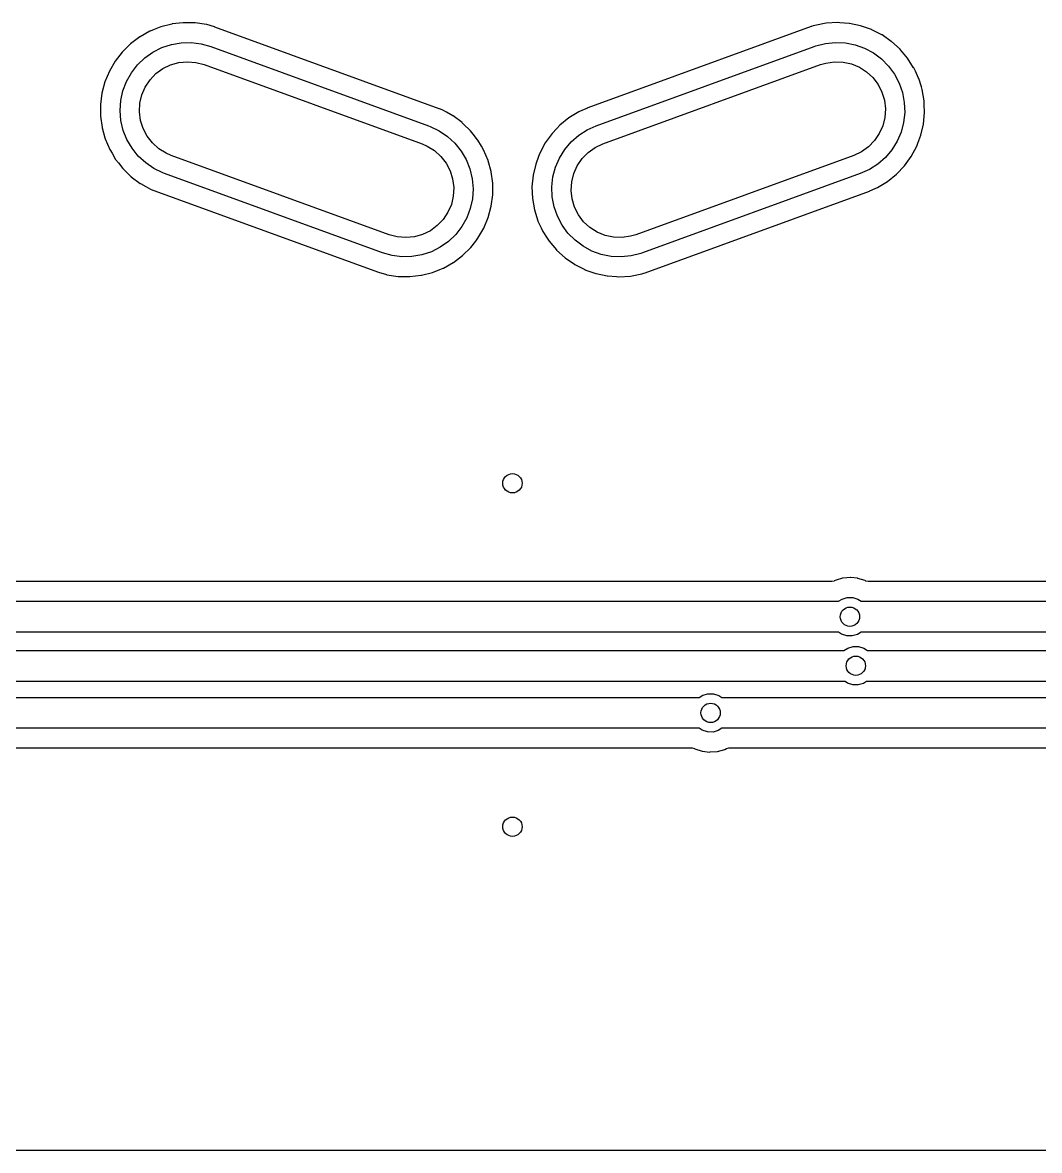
# Model space of a CAD drawing. Extents: x 14 to 417, y -165 to -100.
# Drawn here: x 114.32 to 140.65, y -164.59 to -135.39 of the extents above; entities that cross this region are included whole.
import ezdxf

# ---------------------------------------------------------------- set-up
doc = ezdxf.new("R2010")
doc.units = 0
doc.layers.add('BLACK', color=7, linetype='CONTINUOUS')

msp = doc.modelspace()

# ---------------------------------------------------------------- linework, layer by layer
at = {"layer": 'BLACK', "linetype": 'CONTINUOUS'}
for p, q in [((118.18, -135.433), (117.898, -135.504)), ((118.184, -135.432), (118.18, -135.433)), ((118.18, -135.433), (118.18, -135.433)), ((118.188, -135.431), (118.184, -135.432)), ((118.478, -135.398), (118.188, -135.431)), ((118.482, -135.397), (118.478, -135.398)), ((118.478, -135.398), (118.478, -135.398)), ((118.487, -135.397), (118.482, -135.397)), ((118.778, -135.402), (118.487, -135.397)), ((118.782, -135.402), (118.778, -135.402)), ((119.079, -135.447), (118.782, -135.402)), ((119.083, -135.448), (119.079, -135.447)), ((119.284, -135.507), (119.083, -135.448)), ((119.083, -135.448), (119.083, -135.448)), ((134.826, -135.471), (134.787, -135.483)), ((134.829, -135.469), (134.826, -135.471)), ((134.826, -135.471), (134.826, -135.471)), ((135.123, -135.412), (134.829, -135.469)), ((135.423, -135.394), (135.123, -135.412)), ((135.48, -135.399), (135.423, -135.394)), ((135.718, -135.416), (135.48, -135.399)), ((135.722, -135.416), (135.718, -135.416)), ((135.718, -135.416), (135.718, -135.416)), ((135.726, -135.417), (135.722, -135.416)), ((136.012, -135.477), (135.726, -135.417)), ((135.726, -135.417), (135.726, -135.417)), ((117.353, -135.764), (117.114, -135.944)), ((117.357, -135.762), (117.353, -135.764)), ((117.611, -135.619), (117.357, -135.762)), ((117.615, -135.617), (117.611, -135.619)), ((117.611, -135.619), (117.611, -135.619)), ((117.619, -135.615), (117.615, -135.617)), ((117.72, -135.575), (117.619, -135.615)), ((117.619, -135.615), (117.619, -135.615)), ((117.893, -135.505), (117.72, -135.575)), ((117.897, -135.504), (117.893, -135.505)), ((117.898, -135.504), (117.897, -135.504)), ((119.294, -135.51), (119.284, -135.507)), ((119.296, -135.51), (119.294, -135.51)), ((125.107, -137.625), (119.296, -135.51)), ((119.296, -135.51), (119.296, -135.51)), ((134.738, -135.498), (130, -137.222)), ((134.739, -135.498), (134.738, -135.498)), ((134.738, -135.498), (134.738, -135.498)), ((134.787, -135.483), (134.739, -135.498)), ((136.016, -135.478), (136.012, -135.477)), ((136.012, -135.477), (136.012, -135.477)), ((136.299, -135.577), (136.016, -135.478)), ((136.303, -135.579), (136.299, -135.577)), ((136.562, -135.712), (136.303, -135.579)), ((136.303, -135.579), (136.303, -135.579)), ((136.566, -135.714), (136.562, -135.712)), ((136.57, -135.716), (136.566, -135.714)), ((136.81, -135.882), (136.57, -135.716)), ((136.57, -135.716), (136.57, -135.716)), ((117.114, -135.944), (116.9, -136.155)), ((117.692, -136.158), (117.923, -136.041)), ((117.923, -136.041), (118.17, -135.96)), ((118.17, -135.96), (118.425, -135.916)), ((118.425, -135.916), (118.685, -135.91)), ((118.685, -135.91), (118.942, -135.943)), ((118.942, -135.943), (119.191, -136.013)), ((119.191, -136.013), (124.83, -138.066)), ((129.17, -138.066), (134.809, -136.013)), ((134.809, -136.013), (134.852, -135.998)), ((134.852, -135.998), (135.103, -135.935)), ((135.103, -135.935), (135.361, -135.909)), ((135.361, -135.909), (135.62, -135.921)), ((135.62, -135.921), (135.875, -135.972)), ((135.875, -135.972), (136.119, -136.059)), ((136.813, -135.884), (136.81, -135.882)), ((136.81, -135.882), (136.81, -135.882)), ((137.035, -136.086), (136.813, -135.884)), ((116.774, -136.318), (116.716, -136.392)), ((116.898, -136.158), (116.774, -136.318)), ((116.9, -136.155), (116.898, -136.158)), ((116.898, -136.158), (116.898, -136.158)), ((117.292, -136.487), (117.48, -136.308)), ((117.48, -136.308), (117.692, -136.158)), ((136.119, -136.059), (136.347, -136.182)), ((136.347, -136.182), (136.555, -136.337)), ((136.555, -136.337), (136.738, -136.521)), ((137.038, -136.089), (137.035, -136.086)), ((137.097, -136.158), (137.038, -136.089)), ((137.038, -136.089), (137.038, -136.089)), ((137.229, -136.315), (137.097, -136.158)), ((137.231, -136.318), (137.229, -136.315)), ((137.388, -136.564), (137.231, -136.318)), ((116.716, -136.392), (116.565, -136.651)), ((117.134, -136.692), (117.292, -136.487)), ((117.77, -136.717), (117.949, -136.586)), ((117.949, -136.586), (118.149, -136.489)), ((118.149, -136.489), (118.363, -136.429)), ((118.363, -136.429), (118.584, -136.408)), ((118.584, -136.408), (118.806, -136.426)), ((118.806, -136.426), (119.02, -136.483)), ((119.02, -136.483), (124.659, -138.535)), ((129.341, -138.535), (134.98, -136.483)), ((134.98, -136.483), (135.117, -136.442)), ((135.117, -136.442), (135.337, -136.41)), ((135.337, -136.41), (135.559, -136.417)), ((135.559, -136.417), (135.777, -136.464)), ((135.777, -136.464), (135.982, -136.548)), ((135.982, -136.548), (136.17, -136.668)), ((136.738, -136.521), (136.891, -136.731)), ((137.391, -136.567), (137.388, -136.564)), ((137.388, -136.564), (137.388, -136.564)), ((137.432, -136.655), (137.391, -136.567)), ((116.45, -136.928), (116.372, -137.218)), ((116.565, -136.651), (116.45, -136.928)), ((116.915, -137.161), (117.007, -136.918)), ((117.007, -136.918), (117.134, -136.692)), ((117.493, -137.063), (117.616, -136.878)), ((117.616, -136.878), (117.77, -136.717)), ((136.17, -136.668), (136.333, -136.818)), ((136.333, -136.818), (136.467, -136.996)), ((136.891, -136.731), (137.012, -136.96)), ((137.516, -136.836), (137.432, -136.655)), ((137.517, -136.839), (137.516, -136.836)), ((137.516, -136.836), (137.516, -136.836)), ((137.519, -136.843), (137.517, -136.839)), ((137.587, -137.06), (137.519, -136.843)), ((137.519, -136.843), (137.519, -136.843)), ((116.372, -137.218), (116.334, -137.516)), ((116.86, -137.414), (116.915, -137.161)), ((117.405, -137.268), (117.493, -137.063)), ((130, -137.222), (128.925, -137.614)), ((136.467, -136.996), (136.568, -137.194)), ((136.568, -137.194), (136.632, -137.407)), ((137.012, -136.96), (137.097, -137.205)), ((137.097, -137.205), (137.146, -137.46)), ((137.607, -137.126), (137.587, -137.06)), ((137.658, -137.421), (137.607, -137.126)), ((116.334, -137.516), (116.334, -137.614)), ((116.843, -137.673), (116.86, -137.414)), ((117.344, -137.706), (117.355, -137.484)), ((117.355, -137.484), (117.405, -137.268)), ((136.632, -137.407), (136.657, -137.627)), ((137.146, -137.46), (137.156, -137.719)), ((137.662, -137.516), (137.658, -137.421)), ((137.67, -137.721), (137.662, -137.516)), ((116.334, -137.614), (116.335, -137.807)), ((116.335, -137.807), (116.335, -137.816)), ((116.864, -137.932), (116.843, -137.673)), ((117.372, -137.926), (117.344, -137.706)), ((125.108, -137.626), (125.107, -137.625)), ((125.107, -137.625), (125.107, -137.625)), ((125.109, -137.626), (125.108, -137.626)), ((125.139, -137.639), (125.109, -137.626)), ((125.109, -137.626), (125.109, -137.626)), ((125.195, -137.662), (125.139, -137.639)), ((125.291, -137.715), (125.195, -137.662)), ((125.454, -137.805), (125.291, -137.715)), ((125.457, -137.807), (125.454, -137.805)), ((125.454, -137.805), (125.454, -137.805)), ((125.461, -137.81), (125.457, -137.807)), ((128.72, -137.704), (128.464, -137.86)), ((128.812, -137.664), (128.72, -137.704)), ((128.923, -137.615), (128.812, -137.664)), ((128.925, -137.614), (128.923, -137.615)), ((128.923, -137.615), (128.923, -137.615)), ((136.657, -137.627), (136.642, -137.849)), ((137.156, -137.719), (137.128, -137.977)), ((137.642, -138.02), (137.67, -137.721)), ((116.335, -137.816), (116.376, -138.113)), ((116.924, -138.184), (116.864, -137.932)), ((117.439, -138.138), (117.372, -137.926)), ((124.83, -138.066), (124.872, -138.082)), ((124.872, -138.082), (125.106, -138.195)), ((125.695, -137.984), (125.461, -137.81)), ((125.461, -137.81), (125.461, -137.81)), ((125.698, -137.986), (125.695, -137.984)), ((125.695, -137.984), (125.695, -137.984)), ((125.701, -137.989), (125.698, -137.986)), ((125.728, -138.016), (125.701, -137.989)), ((125.701, -137.989), (125.701, -137.989)), ((125.913, -138.195), (125.728, -138.016)), ((128.228, -138.052), (128.152, -138.133)), ((128.231, -138.049), (128.228, -138.052)), ((128.228, -138.052), (128.228, -138.052)), ((128.464, -137.86), (128.231, -138.049)), ((128.934, -138.172), (129.17, -138.066)), ((136.589, -138.065), (136.498, -138.268)), ((136.642, -137.849), (136.589, -138.065)), ((137.128, -137.977), (137.062, -138.228)), ((137.574, -138.312), (137.642, -138.02)), ((116.376, -138.113), (116.377, -138.117)), ((116.377, -138.117), (116.377, -138.117)), ((116.377, -138.117), (116.449, -138.378)), ((116.449, -138.378), (116.455, -138.402)), ((117.02, -138.425), (116.924, -138.184)), ((117.542, -138.335), (117.439, -138.138)), ((117.679, -138.51), (117.542, -138.335)), ((125.106, -138.195), (125.32, -138.34)), ((125.32, -138.34), (125.511, -138.517)), ((125.916, -138.199), (125.913, -138.195)), ((125.984, -138.285), (125.916, -138.199)), ((125.916, -138.199), (125.916, -138.199)), ((126.099, -138.431), (125.984, -138.285)), ((128.025, -138.267), (127.849, -138.511)), ((128.152, -138.133), (128.025, -138.267)), ((128.521, -138.483), (128.716, -138.312)), ((128.716, -138.312), (128.934, -138.172)), ((136.498, -138.268), (136.373, -138.451)), ((137.062, -138.228), (136.959, -138.466)), ((137.498, -138.514), (137.55, -138.375)), ((137.55, -138.375), (137.574, -138.312)), ((116.455, -138.402), (116.573, -138.679)), ((116.573, -138.679), (116.575, -138.682)), ((116.575, -138.682), (116.575, -138.682)), ((116.575, -138.682), (116.632, -138.779)), ((117.151, -138.649), (117.02, -138.425)), ((117.313, -138.851), (117.151, -138.649)), ((117.844, -138.659), (117.679, -138.51)), ((118.033, -138.776), (117.844, -138.659)), ((124.659, -138.535), (124.791, -138.592)), ((124.791, -138.592), (124.98, -138.709)), ((125.511, -138.517), (125.673, -138.719)), ((126.101, -138.435), (126.099, -138.431)), ((126.197, -138.597), (126.101, -138.435)), ((126.101, -138.435), (126.101, -138.435)), ((126.251, -138.689), (126.197, -138.597)), ((127.849, -138.511), (127.708, -138.775)), ((128.217, -138.902), (128.353, -138.681)), ((128.353, -138.681), (128.521, -138.483)), ((128.959, -138.758), (129.14, -138.63)), ((129.14, -138.63), (129.341, -138.535)), ((136.217, -138.61), (136.036, -138.738)), ((136.373, -138.451), (136.217, -138.61)), ((136.959, -138.466), (136.823, -138.687)), ((137.327, -138.857), (137.468, -138.593)), ((137.468, -138.593), (137.498, -138.514)), ((116.632, -138.779), (116.725, -138.937)), ((116.725, -138.937), (116.796, -139.027)), ((117.504, -139.028), (117.313, -138.851)), ((118.165, -138.833), (118.033, -138.776)), ((123.804, -140.885), (118.165, -138.833)), ((124.98, -138.709), (125.145, -138.858)), ((125.145, -138.858), (125.282, -139.033)), ((125.673, -138.719), (125.804, -138.943)), ((125.804, -138.943), (125.9, -139.184)), ((126.369, -138.966), (126.251, -138.689)), ((126.37, -138.97), (126.369, -138.966)), ((126.447, -139.251), (126.37, -138.97)), ((126.37, -138.97), (126.37, -138.97)), ((127.675, -138.861), (127.602, -139.056)), ((127.706, -138.779), (127.675, -138.861)), ((127.708, -138.775), (127.706, -138.779)), ((127.706, -138.779), (127.706, -138.779)), ((128.114, -139.14), (128.217, -138.902)), ((128.678, -139.1), (128.803, -138.917)), ((128.803, -138.917), (128.959, -138.758)), ((135.835, -138.833), (130.196, -140.885)), ((136.036, -138.738), (135.835, -138.833)), ((136.655, -138.885), (136.46, -139.056)), ((136.823, -138.687), (136.655, -138.885)), ((137.151, -139.101), (137.327, -138.857)), ((116.796, -139.027), (116.908, -139.169)), ((116.908, -139.169), (116.908, -139.169)), ((116.908, -139.169), (116.911, -139.173)), ((116.911, -139.173), (117, -139.259)), ((117, -139.259), (117.123, -139.379)), ((117.718, -139.173), (117.504, -139.028)), ((117.952, -139.286), (117.718, -139.173)), ((125.282, -139.033), (125.385, -139.23)), ((125.385, -139.23), (125.452, -139.442)), ((125.9, -139.184), (125.96, -139.436)), ((126.448, -139.255), (126.447, -139.251)), ((126.447, -139.251), (126.447, -139.251)), ((126.489, -139.552), (126.448, -139.255)), ((127.602, -139.056), (127.534, -139.348)), ((128.048, -139.391), (128.114, -139.14)), ((128.587, -139.303), (128.678, -139.1)), ((136.242, -139.196), (136.006, -139.302)), ((136.46, -139.056), (136.242, -139.196)), ((136.945, -139.319), (137.151, -139.101)), ((117.123, -139.379), (117.123, -139.379)), ((117.123, -139.379), (117.126, -139.382)), ((117.126, -139.382), (117.129, -139.384)), ((117.129, -139.384), (117.129, -139.384)), ((117.129, -139.384), (117.363, -139.558)), ((117.363, -139.558), (117.363, -139.558)), ((117.363, -139.558), (117.367, -139.561)), ((117.367, -139.561), (117.37, -139.563)), ((117.994, -139.302), (117.952, -139.286)), ((123.633, -141.355), (117.994, -139.302)), ((125.452, -139.442), (125.48, -139.662)), ((125.96, -139.436), (125.981, -139.695)), ((126.489, -139.556), (126.489, -139.552)), ((126.489, -139.647), (126.489, -139.556)), ((126.489, -139.556), (126.489, -139.556)), ((127.534, -139.348), (127.506, -139.647)), ((128.02, -139.649), (128.048, -139.391)), ((128.519, -139.741), (128.534, -139.519)), ((128.534, -139.519), (128.587, -139.303)), ((136.006, -139.302), (130.367, -141.355)), ((136.456, -139.664), (136.712, -139.508)), ((136.712, -139.508), (136.945, -139.319)), ((117.37, -139.563), (117.37, -139.563)), ((117.37, -139.563), (117.51, -139.64)), ((117.51, -139.64), (117.629, -139.706)), ((117.629, -139.706), (117.685, -139.729)), ((117.685, -139.729), (117.715, -139.742)), ((117.715, -139.742), (117.715, -139.742)), ((117.715, -139.742), (117.716, -139.742)), ((117.716, -139.742), (117.717, -139.743)), ((117.717, -139.743), (117.717, -139.743)), ((117.717, -139.743), (123.528, -141.858)), ((125.48, -139.662), (125.469, -139.884)), ((125.981, -139.695), (125.964, -139.954)), ((126.452, -140.15), (126.49, -139.852)), ((126.489, -139.651), (126.489, -139.647)), ((126.49, -139.852), (126.489, -139.651)), ((127.506, -139.647), (127.518, -139.947)), ((128.03, -139.908), (128.02, -139.649)), ((128.544, -139.961), (128.519, -139.741)), ((130.438, -141.87), (136.249, -139.755)), ((136.249, -139.755), (136.251, -139.754)), ((136.249, -139.755), (136.249, -139.755)), ((136.251, -139.754), (136.253, -139.753)), ((136.253, -139.753), (136.393, -139.691)), ((136.253, -139.753), (136.253, -139.753)), ((136.393, -139.691), (136.456, -139.664)), ((125.419, -140.1), (125.331, -140.305)), ((125.469, -139.884), (125.419, -140.1)), ((125.964, -139.954), (125.909, -140.207)), ((127.518, -139.947), (127.569, -140.242)), ((128.079, -140.163), (128.03, -139.908)), ((128.608, -140.174), (128.544, -139.961)), ((125.331, -140.305), (125.208, -140.49)), ((125.909, -140.207), (125.817, -140.45)), ((126.374, -140.44), (126.452, -140.15)), ((127.569, -140.242), (127.57, -140.246)), ((127.57, -140.246), (127.57, -140.246)), ((127.57, -140.246), (127.657, -140.525)), ((128.164, -140.408), (128.079, -140.163)), ((128.285, -140.637), (128.164, -140.408)), ((128.709, -140.372), (128.608, -140.174)), ((128.843, -140.55), (128.709, -140.372)), ((125.054, -140.651), (124.875, -140.782)), ((125.208, -140.49), (125.054, -140.651)), ((125.69, -140.676), (125.532, -140.881)), ((125.817, -140.45), (125.69, -140.676)), ((126.108, -140.976), (126.259, -140.717)), ((126.259, -140.717), (126.374, -140.44)), ((127.657, -140.525), (127.659, -140.529)), ((127.659, -140.529), (127.66, -140.532)), ((127.66, -140.532), (127.66, -140.532)), ((127.66, -140.532), (127.743, -140.71)), ((127.743, -140.71), (127.785, -140.801)), ((128.438, -140.847), (128.285, -140.637)), ((129.006, -140.7), (128.843, -140.55)), ((129.194, -140.82), (129.006, -140.7)), ((124.018, -140.942), (123.804, -140.885)), ((124.24, -140.96), (124.018, -140.942)), ((124.461, -140.939), (124.24, -140.96)), ((124.675, -140.879), (124.461, -140.939)), ((124.875, -140.782), (124.675, -140.879)), ((125.532, -140.881), (125.344, -141.06)), ((126.048, -141.053), (126.105, -140.979)), ((126.105, -140.979), (126.108, -140.976)), ((126.105, -140.979), (126.105, -140.979)), ((127.785, -140.801), (127.788, -140.804)), ((127.788, -140.804), (127.788, -140.804)), ((127.788, -140.804), (127.895, -140.972)), ((127.895, -140.972), (127.947, -141.053)), ((128.621, -141.031), (128.438, -140.847)), ((129.399, -140.904), (129.194, -140.82)), ((129.617, -140.951), (129.399, -140.904)), ((129.839, -140.958), (129.617, -140.951)), ((130.059, -140.926), (129.839, -140.958)), ((130.196, -140.885), (130.059, -140.926)), ((125.132, -141.21), (124.901, -141.327)), ((125.344, -141.06), (125.132, -141.21)), ((125.71, -141.424), (125.924, -141.213)), ((125.924, -141.213), (126.048, -141.053)), ((127.947, -141.053), (127.95, -141.056)), ((127.95, -141.056), (128.138, -141.279)), ((128.138, -141.279), (128.138, -141.279)), ((128.138, -141.279), (128.141, -141.282)), ((128.141, -141.282), (128.363, -141.484)), ((128.829, -141.186), (128.621, -141.031)), ((129.057, -141.309), (128.829, -141.186)), ((129.301, -141.396), (129.057, -141.309)), ((123.882, -141.425), (123.633, -141.355)), ((124.139, -141.458), (123.882, -141.425)), ((124.399, -141.452), (124.139, -141.458)), ((124.654, -141.408), (124.399, -141.452)), ((124.901, -141.327), (124.654, -141.408)), ((125.467, -141.606), (125.471, -141.604)), ((125.471, -141.604), (125.71, -141.424)), ((128.363, -141.484), (128.366, -141.486)), ((128.366, -141.486), (128.366, -141.486)), ((128.366, -141.486), (128.606, -141.652)), ((129.556, -141.447), (129.301, -141.396)), ((129.815, -141.459), (129.556, -141.447)), ((130.073, -141.433), (129.815, -141.459)), ((130.324, -141.37), (130.073, -141.433)), ((130.367, -141.355), (130.324, -141.37)), ((123.528, -141.858), (123.528, -141.858)), ((123.528, -141.858), (123.53, -141.858)), ((123.53, -141.858), (123.532, -141.859)), ((123.532, -141.859), (123.532, -141.859)), ((123.532, -141.859), (123.741, -141.92)), ((124.644, -141.935), (124.926, -141.864)), ((124.926, -141.864), (124.931, -141.863)), ((124.926, -141.864), (124.926, -141.864)), ((124.931, -141.863), (125.116, -141.789)), ((125.116, -141.789), (125.205, -141.753)), ((125.205, -141.753), (125.209, -141.751)), ((125.205, -141.753), (125.205, -141.753)), ((125.209, -141.751), (125.213, -141.749)), ((125.213, -141.749), (125.467, -141.606)), ((125.213, -141.749), (125.213, -141.749)), ((125.467, -141.606), (125.467, -141.606)), ((128.606, -141.652), (128.606, -141.652)), ((128.606, -141.652), (128.61, -141.654)), ((128.61, -141.654), (128.614, -141.656)), ((128.614, -141.656), (128.873, -141.789)), ((128.873, -141.789), (128.873, -141.789)), ((128.873, -141.789), (128.877, -141.791)), ((128.877, -141.791), (129.16, -141.89)), ((129.16, -141.89), (129.164, -141.891)), ((129.164, -141.891), (129.164, -141.891)), ((129.164, -141.891), (129.45, -141.951)), ((130.347, -141.899), (130.401, -141.882)), ((130.401, -141.882), (130.435, -141.871)), ((130.435, -141.871), (130.437, -141.87)), ((130.435, -141.871), (130.435, -141.871)), ((130.437, -141.87), (130.438, -141.87)), ((130.438, -141.87), (130.438, -141.87)), ((123.741, -141.92), (123.741, -141.92)), ((123.741, -141.92), (123.745, -141.921)), ((123.745, -141.921), (124.042, -141.966)), ((124.042, -141.966), (124.046, -141.966)), ((124.046, -141.966), (124.337, -141.971)), ((124.337, -141.971), (124.342, -141.971)), ((124.342, -141.971), (124.346, -141.97)), ((124.346, -141.97), (124.636, -141.937)), ((124.346, -141.97), (124.346, -141.97)), ((124.636, -141.937), (124.64, -141.936)), ((124.64, -141.936), (124.644, -141.935)), ((129.45, -141.951), (129.45, -141.951)), ((129.45, -141.951), (129.454, -141.952)), ((129.454, -141.952), (129.458, -141.952)), ((129.458, -141.952), (129.458, -141.952)), ((129.458, -141.952), (129.696, -141.969)), ((129.696, -141.969), (129.753, -141.974)), ((129.753, -141.974), (130.053, -141.956)), ((130.053, -141.956), (130.347, -141.899)), ((135.548, -149.779), (135.542, -149.781)), ((135.554, -149.778), (135.548, -149.779)), ((135.662, -149.769), (135.554, -149.778)), ((135.554, -149.778), (135.554, -149.778)), ((135.745, -149.761), (135.662, -149.769)), ((135.751, -149.762), (135.745, -149.761)), ((135.935, -149.781), (135.751, -149.762)), ((135.751, -149.762), (135.751, -149.762)), ((135.268, -149.866), (28.7677, -149.866)), ((135.326, -149.852), (135.268, -149.866)), ((135.333, -149.848), (135.326, -149.852)), ((135.358, -149.835), (135.333, -149.848)), ((135.378, -149.829), (135.358, -149.835)), ((135.542, -149.781), (135.378, -149.829)), ((135.542, -149.781), (135.542, -149.781)), ((135.941, -149.782), (135.935, -149.781)), ((135.935, -149.781), (135.935, -149.781)), ((136.13, -149.84), (135.941, -149.782)), ((136.15, -149.851), (136.13, -149.84)), ((136.21, -149.866), (136.15, -149.851)), ((142.583, -149.866), (136.21, -149.866)), ((135.444, -150.374), (135.533, -150.318)), ((135.533, -150.318), (135.67, -150.279)), ((135.67, -150.279), (135.812, -150.28)), ((135.812, -150.28), (135.947, -150.321)), ((135.947, -150.321), (136.03, -150.374)), ((28.5885, -150.374), (135.444, -150.374)), ((136.03, -150.374), (142.759, -150.374)), ((135.445, -151.174), (28.5901, -151.174)), ((135.522, -151.226), (135.445, -151.174)), ((135.658, -151.268), (135.522, -151.226)), ((135.936, -151.233), (135.799, -151.271)), ((136.032, -151.174), (135.936, -151.233)), ((142.76, -151.174), (136.032, -151.174)), ((135.799, -151.271), (135.658, -151.268)), ((73.9274, -151.653), (135.582, -151.653)), ((135.582, -151.653), (135.686, -151.588)), ((135.686, -151.588), (135.822, -151.549)), ((135.822, -151.549), (135.964, -151.55)), ((135.964, -151.55), (136.1, -151.591)), ((136.1, -151.591), (136.197, -151.653)), ((136.197, -151.653), (164.671, -151.653)), ((135.611, -152.453), (73.9805, -152.453)), ((135.675, -152.496), (135.611, -152.453)), ((135.81, -152.538), (135.675, -152.496)), ((135.952, -152.541), (135.81, -152.538)), ((136.089, -152.503), (135.952, -152.541)), ((136.17, -152.453), (136.089, -152.503)), ((164.672, -152.453), (136.17, -152.453)), ((21.8827, -152.864), (131.837, -152.864)), ((131.837, -152.864), (131.927, -152.807)), ((131.927, -152.807), (132.063, -152.768)), ((132.063, -152.768), (132.205, -152.769)), ((132.205, -152.769), (132.341, -152.81)), ((132.341, -152.81), (132.424, -152.864)), ((132.424, -152.864), (163.435, -152.864)), ((131.838, -153.664), (63.015, -153.664)), ((131.916, -153.715), (131.838, -153.664)), ((132.051, -153.757), (131.916, -153.715)), ((132.193, -153.76), (132.051, -153.757)), ((132.329, -153.722), (132.193, -153.76)), ((132.425, -153.664), (132.329, -153.722)), ((163.436, -153.664), (132.425, -153.664)), ((63.6495, -154.172), (131.656, -154.172)), ((131.656, -154.172), (131.714, -154.187)), ((131.714, -154.187), (131.714, -154.187)), ((131.714, -154.187), (131.716, -154.188)), ((131.716, -154.188), (131.718, -154.188)), ((131.718, -154.188), (131.725, -154.192)), ((131.725, -154.192), (131.913, -154.253)), ((131.913, -154.253), (132.11, -154.277)), ((132.11, -154.277), (132.116, -154.276)), ((132.116, -154.276), (132.301, -154.262)), ((132.116, -154.276), (132.116, -154.276)), ((132.301, -154.262), (132.301, -154.262)), ((132.301, -154.262), (132.307, -154.262)), ((132.307, -154.262), (132.497, -154.208)), ((132.497, -154.208), (132.542, -154.186)), ((132.542, -154.186), (132.599, -154.172)), ((132.599, -154.172), (163.254, -154.172)), ((417.195, -164.591), (14.6045, -164.591))]:
    msp.add_line(p, q, dxfattribs=at)
at = {"layer": 'BLACK'}
for centre in [(127, -147.32), (135.738, -150.774), (135.89, -152.044), (132.131, -153.264), (127, -156.21)]:
    msp.add_circle(centre, 0.25, dxfattribs=at)

doc.saveas('drawing.dxf')
